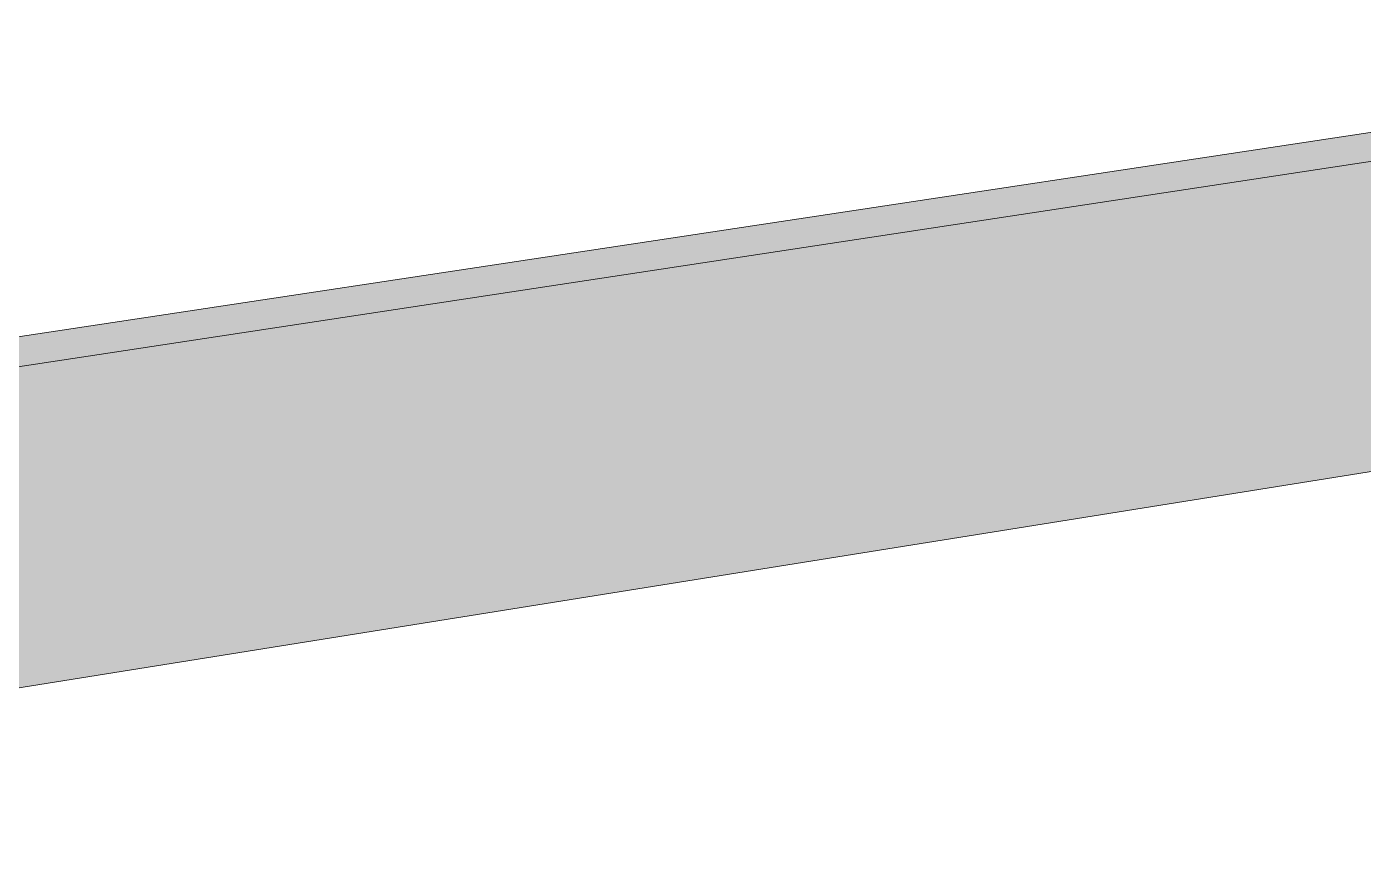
# Model space of a CAD drawing. Header units: inches. Extents: x -8026 to -8021, y -2777 to 2751.
# Drawn here: x -8022.2762 to -8022.2051, y 2750.3664 to 2750.411 of the extents above; entities that cross this region are included whole.
import ezdxf

# ---------------------------------------------------------------- set-up
doc = ezdxf.new("R2010")
doc.units = ezdxf.units.IN
doc.header["$MEASUREMENT"] = 0
doc.layers.add('S-BEAM', color=12, linetype='Continuous', lineweight=9)
doc.layers.add('S-BEAM-2', color=53, linetype='Continuous', lineweight=9)

msp = doc.modelspace()

# ---------------------------------------------------------------- hatches: boundary and pattern name
at = {"layer": 'S-BEAM-2'}
h = msp.add_hatch(color=256, dxfattribs=at)
h.paths.add_polyline_path([(-8022.338495, 2750.383534), (-8022.199726, 2750.404604), (-8022.200343, 2750.40604), (-8022.340615, 2750.384863)], flags=0)
h.paths.add_polyline_path([(-8022.18961, 2750.406126), (-8022.077683, 2750.423109), (-8022.080483, 2750.424135), (-8022.19155, 2750.407367), (-8022.190539, 2750.40672)], flags=0)
h = msp.add_hatch(color=256, dxfattribs=at)
h.paths.add_polyline_path([(-8022.335874, 2750.36638), (-8022.193305, 2750.389181), (-8022.199726, 2750.404591), (-8022.338495, 2750.383534)], flags=0)
h.paths.add_polyline_path([(-8022.180827, 2750.391177), (-8022.178551, 2750.391541), (-8022.178599, 2750.392004), (-8022.181078, 2750.39362), (-8022.180862, 2750.391519)], flags=0)
h.paths.add_polyline_path([(-8022.169208, 2750.393035), (-8022.074571, 2750.408225), (-8022.074575, 2750.408274), (-8022.074737, 2750.408336), (-8022.079547, 2750.407567), (-8022.079717, 2750.407633), (-8022.08076, 2750.422355), (-8022.077127, 2750.422906), (-8022.077683, 2750.423109), (-8022.18961, 2750.406126), (-8022.169733, 2750.393372)], flags=0)
h.paths.add_polyline_path([(-8022.188808, 2750.39696), (-8022.189, 2750.398782), (-8022.189784, 2750.399293), (-8022.189002, 2750.397422)], flags=0)

# ---------------------------------------------------------------- linework, layer by layer
at = {"layer": 'S-BEAM'}
for p, q in [((-8022.19179, 2750.407331), (-8022.340615, 2750.384863)), ((-8022.338495, 2750.383534), (-8022.191095, 2750.4059)), ((-8022.335874, 2750.36638), (-8022.184833, 2750.390536))]:
    msp.add_line(p, q, dxfattribs=at)

doc.saveas('drawing.dxf')
